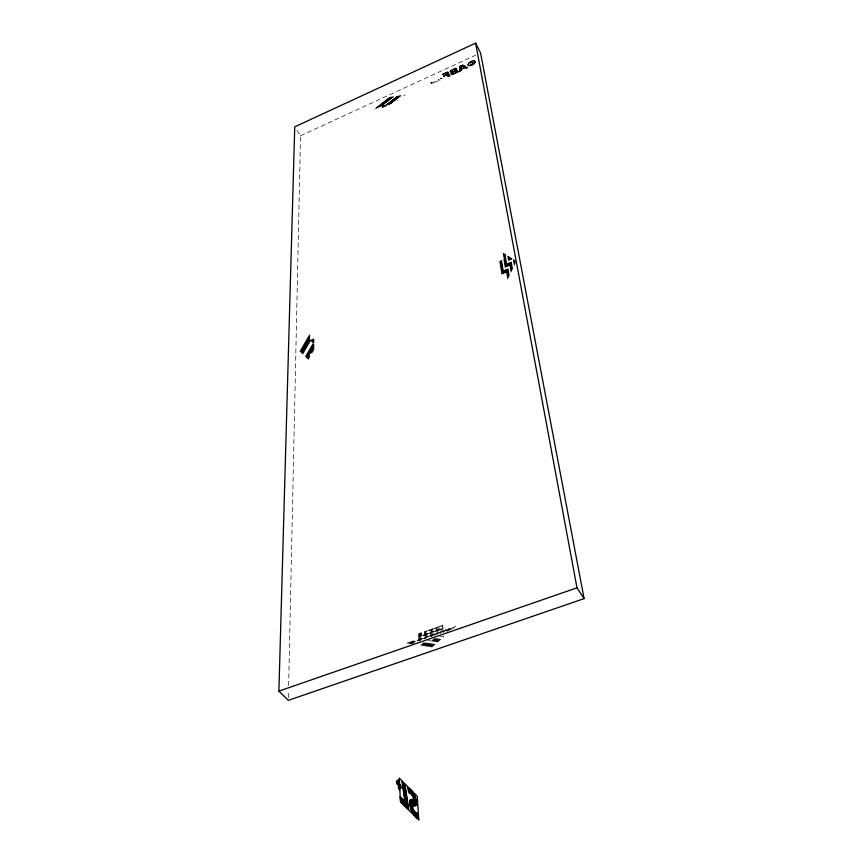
<?xml version="1.0" encoding="UTF-8"?>
<svg xmlns="http://www.w3.org/2000/svg" width="863" height="863" viewBox="0 0 863 863"><rect width="100%" height="100%" fill="white"/><g stroke="black" fill="none" stroke-linecap="round" stroke-linejoin="round"><path stroke-width="0.65" stroke-dasharray="4.32 3.24" d="M288.382 697.649L288.533 690.918M288.641 685.524L300.518 135.761L296.915 130.173M443.086 78.652L442.568 78.598M507.379 278.156L515.653 260.993M507.53 279.051L515.524 262.471M506.441 272.827L513 259.299M506.603 273.711L513.442 259.58M506.754 274.607L513.884 259.86M506.905 275.491L514.326 260.151M507.066 276.376L514.769 260.432M507.217 277.271L515.211 260.712M502.363 274.046L510.357 257.616M503.086 273.744L510.799 257.897M503.819 273.442L511.23 258.177M504.542 273.139L511.673 258.458M505.276 272.837L512.115 258.738M505.998 272.535L512.557 259.019M500.777 268.986L507.293 255.653M500.928 269.86L507.735 255.933M501.069 270.745L508.167 256.214M501.22 271.618L508.609 256.494M501.371 272.503L509.041 256.775M501.522 273.377L509.483 257.055M501.673 274.261L509.914 257.336M499.882 263.765L501.565 260.356M503.55 256.3L504.682 253.992M500.033 264.628L502.277 260.054M503.701 257.152L505.114 254.261M500.184 265.502L503 259.752M503.852 258.015L505.556 254.542M500.335 266.365L503.722 259.45M504.003 258.878L505.988 254.822M500.475 267.239L506.419 255.103M500.626 268.113L506.861 255.372M503.107 253.733L503.388 253.161M499.591 262.028L500.119 260.95M503.248 254.585L503.819 253.431M499.742 262.891L500.842 260.658M503.399 255.437L504.251 253.711M420.756 645.33L423.787 642.665M430.853 636.43L442.967 625.74M421.608 645.459L424.531 642.881M431.349 636.872L443.032 626.56M422.46 645.589L428.361 640.389M434.262 635.19L443.107 627.379M423.323 645.729L429.278 640.465M435.232 635.211L443.172 628.21M424.175 645.858L430.195 640.54M437.228 634.337L443.248 629.03M425.038 645.988L430.81 640.896M439.472 633.248L443.323 629.85M425.891 646.117L434.553 638.469M440.335 633.377L444.186 629.979M426.754 646.258L435.793 638.275M442.827 632.061L445.837 629.397M427.617 646.387L436.559 638.48M443.517 632.331L447.498 628.825M428.469 646.516L437.336 638.685M446.203 630.853L449.159 628.242M429.332 646.646L441.058 636.301M446.915 631.123L450.82 627.671M430.195 646.786L441.824 636.506M447.638 631.371L452.482 627.088M431.058 646.916L443.107 636.268M450.13 630.066L454.143 626.516M431.921 647.045L443.873 636.495M452.827 628.577L455.815 625.934M407.185 643.248L407.983 642.547M408.037 643.377L409.612 641.986M418.307 634.327L419.774 633.043M408.879 643.507L411.252 641.414M418.372 635.146L421.414 632.471M409.72 643.636L412.892 640.842M418.426 635.977L423.053 631.899M410.561 643.766L414.52 640.281M418.479 636.797L424.693 631.328M411.403 643.895L416.16 639.71M418.533 637.617L426.333 630.756M412.255 644.025L417.8 639.138M418.598 638.437L427.972 630.184M416.98 640.734L429.612 629.612M417.789 640.896L431.252 629.041M418.814 640.875L432.892 628.469M419.623 641.036L434.542 627.897M423.388 638.598L436.182 627.325M424.175 638.793L437.832 626.754M424.974 638.965L439.483 626.171M428.08 637.11L441.133 625.599M429.85 636.43L442.784 625.028M300.518 135.761L475.653 55.167M389.321 97.336L405.103 95.092M388.825 97.735L404.078 95.566M388.328 98.123L403.043 96.041M387.832 98.522L402.018 96.516M387.336 98.911L400.982 96.98M386.84 99.31L399.957 97.454M386.344 99.698L398.933 97.929M385.837 100.097L397.897 98.393M385.34 100.486L397.401 98.792M384.844 100.885L397.433 99.116M384.348 101.284L397.455 99.439M383.852 101.672L397.487 99.763M383.355 102.071L397.509 100.086M382.859 102.46L397.541 100.41M382.352 102.859L397.498 100.744M381.856 103.258L396.462 101.219M381.36 103.646L395.437 101.694M380.863 104.045L394.402 102.158M380.367 104.445L393.377 102.632M379.871 104.833L392.352 103.107M379.364 105.232L391.327 103.571M378.868 105.62L390.292 104.045M378.372 106.02L389.267 104.52M377.875 106.419L381.511 105.912M382.039 105.847L388.242 104.984M377.379 106.807L380.497 106.386M382.061 106.171L387.217 105.459M376.872 107.206L379.472 106.85M382.082 106.494L386.193 105.922M376.376 107.605L378.458 107.314M382.104 106.818L385.168 106.397M375.88 107.994L377.433 107.789M382.126 107.141L384.143 106.861M375.383 108.393L376.419 108.253M382.147 107.465L383.118 107.336M474.564 61.543L475.373 61.586M471.478 64.132L472.385 64.196M472.989 60.572L474.596 60.68M472.072 60.788L475.082 61.003M474.175 61.219L475.276 61.295M470.918 61.262L471.748 61.327M474.672 61.812L475.373 61.866M470.055 61.769L470.691 61.812M471.727 61.888L473.463 62.017M474.682 62.104L475.33 62.147M469.677 62.017L470.292 62.06M471.209 62.136L473.593 62.309M474.639 62.384L475.254 62.427M469.364 62.276L469.936 62.319M470.767 62.384L471.489 62.438M472.374 62.503L473.625 62.589M474.553 62.654L475.114 62.697M469.062 62.535L469.623 62.578M470.432 62.643L471.112 62.686M472.493 62.794L473.582 62.87M474.402 62.923L474.974 62.967M468.803 62.805L469.353 62.848M470.162 62.902L470.907 62.956M472.514 63.075L473.474 63.139M474.229 63.204L474.779 63.236M468.555 63.064L469.105 63.107M469.968 63.172L470.68 63.226M472.46 63.355L473.291 63.409M474.024 63.463L474.574 63.506M468.35 63.333L468.9 63.377M472.309 63.625L473.064 63.679M473.765 63.733L474.326 63.776M468.167 63.603L468.728 63.646M472.018 63.884L472.762 63.938M473.496 63.991L474.067 64.035M473.172 64.25L473.755 64.294M467.897 64.142L468.512 64.196M470.141 64.315L471.921 64.445M472.816 64.509L473.442 64.563M467.822 64.423L468.469 64.477M470.055 64.585L471.317 64.682M472.417 64.768L473.064 64.811M467.789 64.703L468.49 64.757M471.932 65.016L472.665 65.07M467.789 64.984L468.609 65.049M471.349 65.254L472.19 65.318M462.395 64.865L463.129 64.919M467.886 65.275L468.965 65.361M470.508 65.469L471.651 65.556M461.867 65.113L463.873 65.254M468.08 65.577L470.993 65.793M461.338 65.351L464.607 65.599M468.544 65.89L470.011 66.009M460.81 65.588L465.351 65.933M440.939 78.77L441.5 78.813M470.454 61.51L471.176 61.564M460.281 65.836L466.096 66.278M459.85 66.084L466.84 66.613M459.828 66.365L461.705 66.505M462.331 66.559L467.584 66.958M459.796 66.645L461.694 66.796M462.967 66.893L468.329 67.303M459.763 66.926L461.683 67.077M463.614 67.217L468.361 67.584M459.742 67.206L461.683 67.357M463.722 67.508L467.832 67.832M459.709 67.487L461.673 67.638M463.194 67.756L467.304 68.069M459.688 67.767L461.662 67.918M462.665 68.004L464.585 68.145M465.545 68.22L466.775 68.317M471.446 61.025L472.471 61.1M459.655 68.048L461.651 68.209M462.137 68.242L464.057 68.393M455.545 68.015L456.106 68.058M459.623 68.328L463.528 68.63M455.017 68.253L456.3 68.35M459.601 68.609L463 68.878M454.488 68.501L456.484 68.652M459.569 68.9L462.471 69.126M453.97 68.738L456.667 68.954M459.548 69.18L461.942 69.364M453.442 68.975L456.851 69.245M459.515 69.461L461.619 69.623M452.913 69.223L457.034 69.547M459.494 69.741L461.608 69.903M452.406 69.461L457.228 69.849M459.461 70.022L461.597 70.194M451.91 69.709L453.582 69.838M454.423 69.903L457.412 70.14M459.429 70.302L461.586 70.475M451.446 69.957L453.075 70.086M454.596 70.205L457.595 70.442M459.407 70.593L461.457 70.755M451.036 70.205L452.665 70.335M454.779 70.507L457.778 70.744M459.375 70.874L460.928 70.993M450.713 70.464L452.385 70.593M454.316 70.755L457.973 71.046M459.353 71.154L460.4 71.241M450.432 70.723L452.244 70.874M453.765 70.993L458.156 71.349M459.321 71.435L459.871 71.478M450.216 70.993L452.331 71.165M453.075 71.219L454.93 71.37M455.34 71.402L458.339 71.64M450.065 71.262L454.402 71.607M455.524 71.705L458.533 71.942M437.314 81.036L438.188 81.111M468.016 63.873L468.587 63.916M449.968 71.543L453.906 71.856M455.718 72.007L458.275 72.212M449.968 71.823L453.496 72.104M455.901 72.298L457.746 72.449M447.142 71.877L447.951 71.942M450.108 72.114L453.215 72.373M455.362 72.546L457.217 72.697M446.613 72.114L448.124 72.244M451.683 72.535L453.075 72.643M454.833 72.783L456.689 72.934M446.095 72.363L448.307 72.535M451.414 72.794L453.129 72.934M454.218 73.021L456.16 73.182M445.567 72.6L448.49 72.837M451.166 73.053L455.632 73.42M445.038 72.837L448.674 73.139M450.993 73.333L455.103 73.668M444.521 73.085L448.857 73.441M450.896 73.603L454.553 73.905M443.992 73.323L449.04 73.733M450.864 73.884L453.981 74.142M443.474 73.56L445.33 73.711M446.171 73.787L449.224 74.035M450.971 74.186L453.345 74.38M442.946 73.797L444.801 73.959M446.344 74.089L449.407 74.337M451.403 74.509L452.406 74.585M442.428 74.045L444.272 74.196M446.441 74.38L449.58 74.639M442.083 74.294L443.755 74.434M445.912 74.617L449.763 74.941M442.266 74.596L443.226 74.682M445.384 74.854L449.947 75.243M444.866 75.103L446.732 75.254M447.066 75.286L450.13 75.545M444.337 75.34L446.214 75.502M443.809 75.577L445.686 75.739M447.433 75.89L449.817 76.084M443.291 75.825L445.157 75.976M447.606 76.192L449.289 76.332M443.345 76.117L444.628 76.224M447.789 76.494L448.76 76.57M443.517 76.419L444.111 76.462M439.925 78.112L441.176 78.22M440.669 78.457L441.425 78.522M447.25 75.588L450.324 75.858M438.21 79.676L438.846 79.73M438.361 79.979L440.022 80.119M435.696 81.176L436.376 81.241M435.955 81.489L436.549 81.543M434.165 81.899L434.769 81.953M432.492 82.039L433.366 82.114M434.348 82.201L434.952 82.255M432.935 82.363L433.614 82.427M430.885 82.47L431.478 82.524M431.414 83.377L432.654 83.484M431.058 82.772L431.683 82.826M431.241 83.075L431.878 83.128M430.756 82.158L431.306 82.222M309.288 334.779L309.936 335.383M313.549 338.749L314.164 339.321M308.954 335.362L309.936 336.279M312.891 339.03L314.164 340.216M308.62 335.944L309.925 337.163M312.223 339.299L314.154 341.112M308.285 336.527L309.914 338.048M311.554 339.58L314.154 342.007M307.94 337.099L309.903 338.932M310.896 339.86L314.154 342.902M307.606 337.681L309.903 339.828M310.227 340.141L314.143 343.798M307.271 338.264L314.143 344.704M306.937 338.846L314.132 345.599M306.602 339.429L314.132 346.505M306.257 340.011L314.121 347.411M305.923 340.594L314.121 348.318M305.588 341.187L314.11 349.224M305.254 341.77L314.11 350.141M304.909 342.352L314.1 351.047M304.574 342.935L314.1 351.964M304.24 343.517L313.474 352.287M303.895 344.11L312.794 352.557M303.56 344.693L312.126 352.838M303.215 345.276L311.446 353.118M302.881 345.869L310.777 353.399M302.535 346.451L310.108 353.679M302.201 347.045L309.763 354.272M301.856 347.627L309.752 355.189M301.521 348.221L309.741 356.106M301.176 348.803L309.741 357.023M300.842 349.396L309.731 357.94M300.497 349.99L309.72 358.868M300.162 350.572L309.709 359.785M299.817 351.165L309.698 360.712"/><path stroke-width="1.29" d="M278.9 691.123L294.747 126.829L475.632 43.15L480.551 52.913L584.1 598.609L288.328 700.346L278.9 691.123L576.991 587.811L584.1 598.609M399.558 786.43L398.641 779.915M475.632 43.15L576.991 587.811M416.095 799.181L416.57 802.353M415.427 797.196L416.462 804.143M417.854 813.485L418.631 818.717M414.812 795.632L416.225 805.114M417.455 813.399L418.221 818.523M414.262 794.456L415.901 805.503M417.066 813.313L417.811 818.318M413.744 793.529L415.556 805.729M416.667 813.226L417.401 818.124M413.237 792.698L415.179 805.783M416.236 812.924L416.98 817.876M412.762 792.029L414.801 805.783M415.815 812.612L416.538 817.509M412.287 791.403L414.402 805.708M415.383 812.299L416.095 817.142M411.824 790.896L412.6 796.085M413.086 799.397L414.013 805.675M414.92 811.759L415.653 816.776M410.497 789.602L411.176 794.176M411.371 790.389L412.093 795.255M412.719 799.462L413.625 805.654M414.445 811.22L415.222 816.409M410.928 790.001L411.629 794.704M412.341 799.537L413.269 805.794M413.949 810.433L414.758 815.913M411.953 799.505L412.935 806.128M413.42 809.451L414.294 815.406M410.054 789.203L410.734 793.82M411.565 799.462L413.819 814.823M409.612 788.804L410.292 793.464M411.187 799.526L413.334 814.154M409.181 788.469L409.86 793.14M410.81 799.58L412.838 813.421M408.76 788.232L409.461 793M410.443 799.677L412.331 812.547M408.339 787.995L409.051 792.849M410.098 799.99L411.78 811.511M407.919 787.757L408.404 791.058M409.774 800.454L411.22 810.281M409.537 801.479L410.572 808.588M409.515 803.572L409.882 806.15M405.038 784.435L408.674 809.451M404.671 784.068L408.307 809.084M404.218 783.604L407.843 808.631M403.765 783.14L407.379 808.178M403.301 782.676L406.926 807.725M402.848 782.212L406.462 807.272M402.395 781.759L405.998 806.808M404.812 801.317L405.545 806.355M402.007 781.36L404.898 801.403M404.359 800.864L405.081 805.902M403.895 800.4L404.618 805.438M403.431 799.947L404.154 804.985M402.967 799.483L403.69 804.532M400.712 785.179L401.112 787.995M402.503 799.019L403.226 804.068M400.324 784.791L400.734 787.606M399.947 784.402L400.346 787.218M402.039 798.566L402.762 803.615M398.253 779.526L399.731 789.807M396.462 780.907L396.872 783.733M399.03 780.303L399.375 782.719M399.558 784.025L399.957 786.84M401.575 798.102L402.298 803.151M401.112 797.639L401.834 802.698M400.648 797.185L401.371 802.234M398.016 780.12L399.332 789.418M400.184 796.722L400.907 801.77M398.016 782.471L398.943 789.03M397.627 782.083L398.026 784.899M398.361 787.261L398.566 788.642M397.239 781.695L397.638 784.51M396.851 781.306L397.26 784.122M418.706 819.85L400.443 801.824L399.256 778.124L417.271 796.355L418.706 819.85"/></g></svg>
